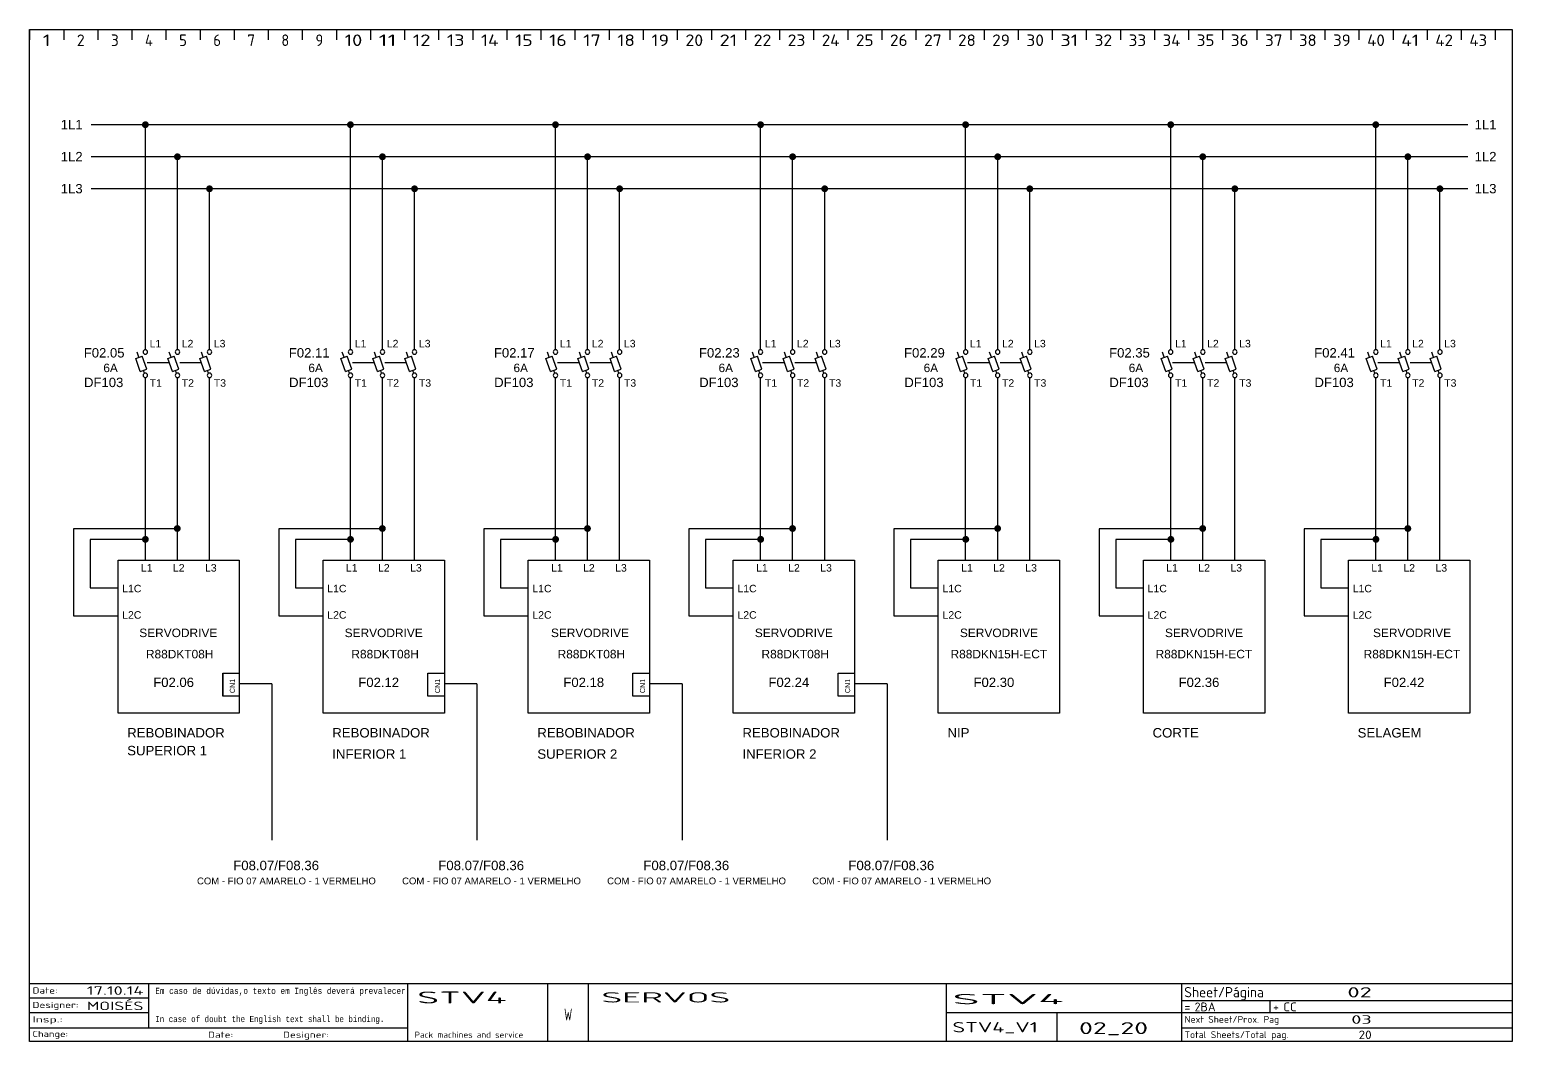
# Model space of a CAD drawing. Header units: millimetres. Extents: x 750 to 2990, y -243 to 998.
# Drawn here: x 1201.1 to 1636.1, y 701.1 to 998.1 of the extents above; entities that cross this region are included whole.
import ezdxf
from ezdxf.enums import TextEntityAlignment as Align

# ---------------------------------------------------------------- set-up
doc = ezdxf.new("R2010")
doc.units = ezdxf.units.MM
doc.linetypes.add('DASHED2', pattern=[9.525, 6.35, -3.175])
doc.linetypes.add('SOLID', pattern=[0])
for name, color, linetype in [('1', 3, 'Continuous'), ('4', 6, 'DASHED2'), ('6', 7, 'Continuous')]:
    doc.layers.add(name, color=color, linetype=linetype)
doc.styles.add('MOJÚLU', font='arial.ttf')
doc.styles.add('MONOTXT', font='monotxt')
doc.styles.get("Standard").update_dxf_attribs({"font": 'ISOCP.SHX'})

# ---------------------------------------------------------------- blocks, each defined once
blk = doc.blocks.new('a4 legenda')
at = {"color": 1, "linetype": 'SOLID'}
for p, q in [((-435, 0), (-435, 297)), ((-435, 297), (-435, 294.03)), ((-435, 297), (0, 297)), ((-425, 297), (-425, 294.03)), ((-415, 297), (-415, 294.03)), ((-405, 297), (-405, 294.03)), ((-395, 297), (-395, 294.03)), ((-385, 297), (-385, 294.03)), ((-375, 297), (-375, 294.03)), ((-365, 297), (-365, 294.03)), ((-355, 297), (-355, 294.03)), ((-345, 297), (-345, 294.03)), ((-335, 297), (-335, 294.03)), ((-325, 297), (-325, 294.03)), ((-315, 297), (-315, 294.03)), ((-305, 297), (-305, 294.03)), ((-295, 297), (-295, 294.03)), ((-285, 297), (-285, 294.03)), ((-275, 297), (-275, 294.03)), ((-265, 297), (-265, 294.03)), ((-255, 297), (-255, 294.03)), ((-245, 297), (-245, 294.03)), ((-235, 297), (-235, 294.03)), ((-225, 297), (-225, 294.03)), ((-215, 297), (-215, 294.03)), ((-205, 297), (-205, 294.03)), ((-195, 297), (-195, 294.03)), ((-185, 297), (-185, 294.03)), ((-175, 297), (-175, 294.03)), ((-165, 297), (-165, 294.03)), ((-155, 297), (-155, 294.03)), ((-145, 297), (-145, 294.03)), ((-135, 297), (-135, 294.03)), ((-125, 297), (-125, 294.03)), ((-115, 297), (-115, 294.03)), ((-105, 297), (-105, 294.03)), ((-95, 297), (-95, 294.03)), ((-85, 297), (-85, 294.03)), ((-75, 297), (-75, 294.03)), ((-65, 297), (-65, 294.03)), ((-55, 297), (-55, 294.03)), ((-45, 297), (-45, 294.03)), ((-35, 297), (-35, 294.03)), ((-25, 297), (-25, 294.03)), ((-15, 297), (-15, 294.03)), ((-5, 297), (-5, 294.03)), ((0, 297), (0, 0)), ((-435, 17), (0, 17)), ((-400, 4), (-400, 17)), ((-324, 0), (-324, 17)), ((-283, 0), (-283, 17)), ((-271, 0), (-271, 17)), ((-166, 0), (-166, 17)), ((-97, 0), (-97, 17)), ((-435, 12.75), (-400, 12.75)), ((-97, 12), (0, 12)), ((-71, 8.5), (-71, 12)), ((-435, 8.5), (-400, 8.5)), ((-165.8, 8.5), (0, 8.5)), ((-133.5, 0), (-133.5, 8.5)), ((-435, 4), (-324, 4)), ((0, 0), (-435, 0)), ((-97, 4), (0, 4))]:
    blk.add_line(p, q, dxfattribs=at)
for s, width, p, p2 in [('1', 1.933331, (-431.1484, 292.19), (-428.8516, 292.19)), ('2', 1.109181, (-421.1484, 292.19), (-418.8516, 292.19)), ('3', 1.144135, (-411.1484, 292.19), (-408.8516, 292.19)), ('4', 1.041024, (-401.1484, 292.19), (-398.8516, 292.19)), ('5', 1.144135, (-391.1484, 292.19), (-388.8516, 292.19)), ('6', 1.128517, (-381.1484, 292.19), (-378.8516, 292.19)), ('7', 1.230301, (-371.1484, 292.19), (-368.8516, 292.19)), ('8', 1.230301, (-361.1484, 292.19), (-358.8516, 292.19)), ('9', 1.088599, (-351.1484, 292.19), (-348.8516, 292.19)), ('10', 1.454463, (-342.5938, 292.19), (-337.4062, 292.19)), ('11', 1.798176, (-332.594, 292.19), (-327.406, 292.19)), ('12', 1.376908, (-322.594, 292.19), (-317.406, 292.19)), ('13', 1.400421, (-312.594, 292.19), (-307.406, 292.19)), ('14', 1.329086, (-302.594, 292.19), (-297.406, 292.19)), ('15', 1.400421, (-292.594, 292.19), (-287.406, 292.19)), ('16', 1.389997, (-282.594, 292.19), (-277.406, 292.19)), ('17', 1.455666, (-272.594, 292.19), (-267.406, 292.19)), ('18', 1.455666, (-262.594, 292.19), (-257.406, 292.19)), ('19', 1.362748, (-252.594, 292.19), (-247.406, 292.19)), ('20', 1.22199, (-242.594, 292.19), (-237.406, 292.19)), ('21', 1.455666, (-232.594, 292.19), (-227.406, 292.19)), ('22', 1.166703, (-222.594, 292.19), (-217.406, 292.19)), ('23', 1.18354, (-212.594, 292.19), (-207.406, 292.19)), ('24', 1.132185, (-202.594, 292.19), (-197.406, 292.19)), ('25', 1.18354, (-192.594, 292.19), (-187.406, 292.19)), ('26', 1.176086, (-182.594, 292.19), (-177.406, 292.19)), ('27', 1.222759, (-172.594, 292.19), (-167.406, 292.19)), ('28', 1.222759, (-162.594, 292.19), (-157.406, 292.19)), ('29', 1.15652, (-152.594, 292.19), (-147.406, 292.19)), ('30', 1.22199, (-142.594, 292.19), (-137.406, 292.19)), ('31', 1.455666, (-132.594, 292.19), (-127.406, 292.19)), ('32', 1.166703, (-122.594, 292.19), (-117.406, 292.19)), ('33', 1.18354, (-112.594, 292.19), (-107.406, 292.19)), ('34', 1.132185, (-102.594, 292.19), (-97.406, 292.19)), ('35', 1.18354, (-92.594, 292.19), (-87.406, 292.19)), ('36', 1.176086, (-82.594, 292.19), (-77.406, 292.19)), ('37', 1.222759, (-72.594, 292.19), (-67.406, 292.19)), ('38', 1.222759, (-62.594, 292.19), (-57.406, 292.19)), ('39', 1.15652, (-52.594, 292.19), (-47.406, 292.19)), ('40', 1.131525, (-42.594, 292.19), (-37.406, 292.19)), ('41', 1.329086, (-32.594, 292.19), (-27.406, 292.19)), ('42', 1.083961, (-22.594, 292.19), (-17.406, 292.19)), ('43', 1.098481, (-12.594, 292.19), (-7.406, 292.19))]:
    blk.add_text(s, height=3.39429, dxfattribs=dict(at, width=width)).set_placement(p, p2, align=Align.FIT)
for tag, height, width, p, p2 in [('(142) ', 1.8, 1.384181, (-434.15225, 14.04), (-426.80225, 14.04)), ('(135) Drawn Date', 2.5, 1.427604, (-418.2115, 13.6667), (-401.6156, 13.6667)), ('(133) Page Descr. 1', 3, 1.16129, (-267.254, 11.4), (-229.454, 11.4)), ('(117) Project ', 3, 1.11732, (-164.254, 10.9), (-131.564, 10.9)), ('(127) ', 3, 0.973466, (-96.247, 12.9416), (-72.924, 12.9416)), ('(130) Current Project Page', 3, 1.220513, (-48.386, 12.9), (-41.246, 12.9)), ('(141) ', 1.8, 1.399341, (-434.15225, 9.78), (-420.6703, 9.78)), ('(134) Drawn by', 2.5, 1.52606, (-418.2115, 9.16667), (-401.6156, 9.16667)), ('(132) Project Descr. 4', 3.5, 0.71218, (-278.184, 6.13333), (-275.816, 6.13333)), ('(126) Page Descr. 2', 2.5, 1.274498, (-267.211, 7.16667), (-235.711, 7.16667)), ('(121) ', 2.6, 1.23007, (-96.22, 8.81333), (-94.461, 8.81333)), ('(120) Installation Name', 2.6, 1.057778, (-93.22, 8.81333), (-87.032, 8.81333)), ('(123) ', 2.6, 1.23007, (-70.22, 8.81333), (-68.461, 8.81333)), ('(122) Location Name', 2.6, 1.222769, (-67.22, 8.81333), (-63.246, 8.81333)), ('(140) ', 1.8, 1.730061, (-434.15225, 5.54), (-425.26925, 5.54)), ('(116) Project Description', 3, 1.134799, (-164.254, 2.65), (-139.229, 2.65)), ('(118) Drawing Number', 3.5, 1.218286, (-127.127, 2.13333), (-106.873, 2.13333)), ('(128) ', 2, 1.069362, (-96.165, 5.46104), (-68.391, 5.46104)), ('(131) Current Project Page', 2.5, 1.220513, (-47.239, 5.16667), (-41.289, 5.16667)), ('(139) ', 1.8, 1.330262, (-434.15225, 1.28), (-423.7363, 1.28)), ('(136) ', 1.8, 1.384162, (-382.6522, 1.04), (-375.3023, 1.04)), ('(137) ', 1.8, 1.399336, (-360.6522, 1.04), (-347.1703, 1.04)), ('(138) ', 1.8, 1.477527, (-322.052, 1.04), (-290.174, 1.04)), ('(119) ', 2, 1.061557, (-96.165, 0.96104), (-65.693, 0.96104)), ('(129) Number of pages in installation', 2.5, 1.16636, (-45.109, 0.66667), (-41.289, 0.66667))]:
    blk.add_attdef(tag, text='', height=height, dxfattribs=dict(at, width=width)).set_placement(p, p2, align=Align.FIT)
at = {"color": 1, "linetype": 'SOLID', "style": 'MONOTXT'}
for tag, width, p, p2 in [('(114) ', 0.760706, (-398.1522, 13.92), (-324.668, 13.92)), ('(115) ', 0.74678, (-398.1522, 5.65), (-330.942, 5.65))]:
    blk.add_attdef(tag, text='', height=1.8, dxfattribs=dict(at, width=width)).set_placement(p, p2, align=Align.FIT)
at = {"color": 2, "linetype": 'SOLID'}
for tag, width, p, p2 in [('(124) ', 1.179528, (-321.296, 11.1333), (-295.081, 11.1333)), ('(125) ', 1.189122, (-321.296, 5.18333), (-304.024, 5.18333))]:
    blk.add_attdef(tag, text='', height=3.5, dxfattribs=dict(at, width=width)).set_placement(p, p2, align=Align.FIT)
blk = doc.blocks.new('*U5')
for p, q in [((15.23, 12.75), (-15.23, 12.75)), ((-15.23, 12.75), (-15.23, -12.75)), ((5.85, 9.71), (-10.34, 9.71)), ((-10.34, 9.71), (-10.34, -4.57)), ((-10.34, -4.57), (-2.2, -4.57)), ((-15.23, -12.75), (-2.2, -12.75))]:
    blk.add_line(p, q)
blk = doc.blocks.new('*U6')
at = {"color": 0, "linetype": 'ByBlock', "lineweight": -2, "transparency": 16777216}
for p in [(0, 0), (60.17, 0), (120.34, 0), (180.51, 0), (240.68, 0), (300.85, 0), (361.02, 0)]:
    blk.add_blockref('*U5', p, dxfattribs=at)
blk = doc.blocks.new('*U7')
at = {"layer": '6', "style": 'MOJÚLU'}
for s, p in [('L1C', (-2.82, 2.77)), ('L2C', (-2.82, -4.97))]:
    blk.add_text(s, height=2.2, dxfattribs=at).set_placement(p)
blk = doc.blocks.new('*U8')
at = {"color": 0, "linetype": 'ByBlock', "lineweight": -2, "transparency": 16777216}
for p in [(0, 0), (60.17, 0), (120.34, 0), (180.51, 0), (240.68, 0), (300.85, 0), (361.02, 0)]:
    blk.add_blockref('*U7', p, dxfattribs=at)
blk = doc.blocks.new('*U9')
at = {"layer": '6'}
for points, const_width in [([(-0.5, 0, 1), (0.5, 0, 1)], 1), ([(0, 0, 1), (0.5, 0, 1)], 0.5)]:
    blk.add_lwpolyline(points, format="xyb", close=True, dxfattribs=dict(at, const_width=const_width))
blk = doc.blocks.new('*U10')
at = {"color": 0, "linetype": 'ByBlock', "lineweight": -2, "transparency": 16777216}
for p in [(0, 0), (60.17, 0), (120.34, 0), (180.51, 0), (240.68, 0), (300.85, 0), (361.02, 0)]:
    blk.add_blockref('*U9', p, dxfattribs=at)
blk = doc.blocks.new('*U11')
at = {"layer": '6', "const_width": 1}
blk.add_lwpolyline([(-0.5, 0, 1), (0.5, 0, 1)], format="xyb", close=True, dxfattribs=at)
blk = doc.blocks.new('*U12')
at = {"color": 0, "linetype": 'ByBlock', "lineweight": -2, "transparency": 16777216}
for p in [(0, 0), (60.17, 0), (120.34, 0), (180.51, 0), (240.68, 0), (300.85, 0), (361.02, 0)]:
    blk.add_blockref('*U11', p, dxfattribs=at)

msp = doc.modelspace()

# ---------------------------------------------------------------- linework, layer by layer
for p, q in [((1257.77, 809.2), (1257.77, 802.48)), ((1257.77, 802.48), (1257.77, 809.2)), ((1257.77, 809.2), (1262.62, 809.2)), ((1317.94, 802.48), (1317.94, 809.2)), ((1317.94, 809.2), (1322.78, 809.2)), ((1378.1, 802.48), (1378.1, 809.2)), ((1378.1, 809.2), (1382.95, 809.2)), ((1438.27, 802.48), (1438.27, 809.2)), ((1438.27, 809.2), (1443.11, 809.2)), ((1272.17, 806.05), (1262.62, 806.05)), ((1272.17, 806.05), (1272.17, 760.21)), ((1332.34, 806.05), (1322.78, 806.05)), ((1332.34, 806.05), (1332.34, 760.21)), ((1392.5, 806.05), (1382.95, 806.05)), ((1392.5, 806.05), (1392.5, 760.21)), ((1452.67, 806.05), (1443.11, 806.05)), ((1452.67, 806.05), (1452.67, 760.21)), ((1262.62, 802.48), (1257.77, 802.48)), ((1322.78, 802.48), (1317.94, 802.48)), ((1382.95, 802.48), (1378.1, 802.48)), ((1443.11, 802.48), (1438.27, 802.48))]:
    msp.add_line(p, q)
at = {"layer": '1'}
for p, q in [((1232.23, 901.63), (1234.12, 902.28)), ((1233.57, 897.76), (1232.23, 901.63)), ((1233.18, 901.96), (1232.67, 903.42)), ((1233.18, 901.96), (1232.67, 903.42)), ((1235.46, 898.42), (1234.12, 902.28)), ((1241.64, 901.63), (1243.53, 902.28)), ((1242.98, 897.76), (1241.64, 901.63)), ((1242.59, 901.96), (1242.08, 903.42)), ((1244.87, 898.42), (1243.53, 902.28)), ((1251.05, 901.63), (1252.94, 902.28)), ((1252.39, 897.76), (1251.05, 901.63)), ((1252, 901.96), (1251.49, 903.42)), ((1254.28, 898.42), (1252.94, 902.28)), ((1292.4, 901.63), (1294.29, 902.28)), ((1293.74, 897.76), (1292.4, 901.63)), ((1293.34, 901.96), (1292.84, 903.42)), ((1293.34, 901.96), (1292.84, 903.42)), ((1295.63, 898.42), (1294.29, 902.28)), ((1301.81, 901.63), (1303.7, 902.28)), ((1303.14, 897.76), (1301.81, 901.63)), ((1302.75, 901.96), (1302.25, 903.42)), ((1305.03, 898.42), (1303.7, 902.28)), ((1311.22, 901.63), (1313.11, 902.28)), ((1312.55, 897.76), (1311.22, 901.63)), ((1312.16, 901.96), (1311.66, 903.42)), ((1314.44, 898.42), (1313.11, 902.28)), ((1352.56, 901.63), (1354.45, 902.28)), ((1353.9, 897.76), (1352.56, 901.63)), ((1353.51, 901.96), (1353, 903.42)), ((1353.51, 901.96), (1353, 903.42)), ((1355.79, 898.42), (1354.45, 902.28)), ((1361.97, 901.63), (1363.86, 902.28)), ((1363.31, 897.76), (1361.97, 901.63)), ((1362.92, 901.96), (1362.41, 903.42)), ((1365.2, 898.42), (1363.86, 902.28)), ((1371.38, 901.63), (1373.27, 902.28)), ((1372.72, 897.76), (1371.38, 901.63)), ((1372.33, 901.96), (1371.82, 903.42)), ((1374.61, 898.42), (1373.27, 902.28)), ((1412.73, 901.63), (1414.62, 902.28)), ((1414.07, 897.76), (1412.73, 901.63)), ((1413.67, 901.96), (1413.17, 903.42)), ((1413.67, 901.96), (1413.17, 903.42)), ((1415.96, 898.42), (1414.62, 902.28)), ((1422.14, 901.63), (1424.03, 902.28)), ((1423.47, 897.76), (1422.14, 901.63)), ((1423.08, 901.96), (1422.58, 903.42)), ((1425.36, 898.42), (1424.03, 902.28)), ((1431.55, 901.63), (1433.44, 902.28)), ((1432.88, 897.76), (1431.55, 901.63)), ((1432.49, 901.96), (1431.99, 903.42)), ((1434.77, 898.42), (1433.44, 902.28)), ((1472.89, 901.63), (1474.78, 902.28)), ((1474.23, 897.76), (1472.89, 901.63)), ((1473.84, 901.96), (1473.33, 903.42)), ((1473.84, 901.96), (1473.33, 903.42)), ((1476.12, 898.42), (1474.78, 902.28)), ((1482.3, 901.63), (1484.19, 902.28)), ((1483.64, 897.76), (1482.3, 901.63)), ((1483.25, 901.96), (1482.74, 903.42)), ((1485.53, 898.42), (1484.19, 902.28)), ((1491.71, 901.63), (1493.6, 902.28)), ((1493.05, 897.76), (1491.71, 901.63)), ((1492.66, 901.96), (1492.15, 903.42)), ((1494.94, 898.42), (1493.6, 902.28)), ((1533.06, 901.63), (1534.95, 902.28)), ((1534.4, 897.76), (1533.06, 901.63)), ((1534, 901.96), (1533.5, 903.42)), ((1534, 901.96), (1533.5, 903.42)), ((1536.29, 898.42), (1534.95, 902.28)), ((1542.47, 901.63), (1544.36, 902.28)), ((1543.8, 897.76), (1542.47, 901.63)), ((1543.41, 901.96), (1542.91, 903.42)), ((1545.69, 898.42), (1544.36, 902.28)), ((1551.88, 901.63), (1553.77, 902.28)), ((1553.21, 897.76), (1551.88, 901.63)), ((1552.82, 901.96), (1552.32, 903.42)), ((1555.1, 898.42), (1553.77, 902.28)), ((1593.22, 901.63), (1595.11, 902.28)), ((1594.56, 897.76), (1593.22, 901.63)), ((1594.17, 901.96), (1593.66, 903.42)), ((1594.17, 901.96), (1593.66, 903.42)), ((1596.45, 898.42), (1595.11, 902.28)), ((1602.63, 901.63), (1604.52, 902.28)), ((1603.97, 897.76), (1602.63, 901.63)), ((1603.58, 901.96), (1603.07, 903.42)), ((1605.86, 898.42), (1604.52, 902.28)), ((1612.04, 901.63), (1613.93, 902.28)), ((1613.38, 897.76), (1612.04, 901.63)), ((1612.99, 901.96), (1612.48, 903.42)), ((1615.27, 898.42), (1613.93, 902.28)), ((1233.57, 897.76), (1235.46, 898.42)), ((1234.81, 897.25), (1234.52, 898.09)), ((1234.81, 897.25), (1234.52, 898.09)), ((1242.98, 897.76), (1244.87, 898.42)), ((1244.22, 897.25), (1243.92, 898.09)), ((1244.22, 897.25), (1243.92, 898.09)), ((1252.39, 897.76), (1254.28, 898.42)), ((1253.62, 897.25), (1253.33, 898.09)), ((1253.62, 897.25), (1253.33, 898.09)), ((1293.74, 897.76), (1295.63, 898.42)), ((1294.97, 897.25), (1294.68, 898.09)), ((1294.97, 897.25), (1294.68, 898.09)), ((1303.14, 897.76), (1305.03, 898.42)), ((1304.38, 897.25), (1304.09, 898.09)), ((1304.38, 897.25), (1304.09, 898.09)), ((1312.55, 897.76), (1314.44, 898.42)), ((1313.79, 897.25), (1313.5, 898.09)), ((1313.79, 897.25), (1313.5, 898.09)), ((1353.9, 897.76), (1355.79, 898.42)), ((1355.14, 897.25), (1354.85, 898.09)), ((1355.14, 897.25), (1354.85, 898.09)), ((1363.31, 897.76), (1365.2, 898.42)), ((1364.55, 897.25), (1364.25, 898.09)), ((1364.55, 897.25), (1364.25, 898.09)), ((1372.72, 897.76), (1374.61, 898.42)), ((1373.96, 897.25), (1373.66, 898.09)), ((1373.96, 897.25), (1373.66, 898.09)), ((1414.07, 897.76), (1415.96, 898.42)), ((1415.3, 897.25), (1415.01, 898.09)), ((1415.3, 897.25), (1415.01, 898.09)), ((1423.47, 897.76), (1425.36, 898.42)), ((1424.71, 897.25), (1424.42, 898.09)), ((1424.71, 897.25), (1424.42, 898.09)), ((1432.88, 897.76), (1434.77, 898.42)), ((1434.12, 897.25), (1433.83, 898.09)), ((1434.12, 897.25), (1433.83, 898.09)), ((1474.23, 897.76), (1476.12, 898.42)), ((1475.47, 897.25), (1475.18, 898.09)), ((1475.47, 897.25), (1475.18, 898.09)), ((1483.64, 897.76), (1485.53, 898.42)), ((1484.88, 897.25), (1484.58, 898.09)), ((1484.88, 897.25), (1484.58, 898.09)), ((1493.05, 897.76), (1494.94, 898.42)), ((1494.29, 897.25), (1493.99, 898.09)), ((1494.29, 897.25), (1493.99, 898.09)), ((1534.4, 897.76), (1536.29, 898.42)), ((1535.63, 897.25), (1535.34, 898.09)), ((1535.63, 897.25), (1535.34, 898.09)), ((1543.8, 897.76), (1545.69, 898.42)), ((1545.04, 897.25), (1544.75, 898.09)), ((1545.04, 897.25), (1544.75, 898.09)), ((1553.21, 897.76), (1555.1, 898.42)), ((1554.45, 897.25), (1554.16, 898.09)), ((1554.45, 897.25), (1554.16, 898.09)), ((1594.56, 897.76), (1596.45, 898.42)), ((1595.8, 897.25), (1595.51, 898.09)), ((1595.8, 897.25), (1595.51, 898.09)), ((1603.97, 897.76), (1605.86, 898.42)), ((1605.21, 897.25), (1604.91, 898.09)), ((1605.21, 897.25), (1604.91, 898.09)), ((1613.38, 897.76), (1615.27, 898.42)), ((1614.62, 897.25), (1614.32, 898.09)), ((1614.62, 897.25), (1614.32, 898.09))]:
    msp.add_line(p, q, dxfattribs=at)
at = {"layer": '4'}
for p, q in [((1251.5, 900.33), (1234.8, 900.33)), ((1311.66, 900.33), (1294.96, 900.33)), ((1371.83, 900.33), (1355.13, 900.33)), ((1431.99, 900.33), (1415.29, 900.33)), ((1492.16, 900.33), (1475.46, 900.33)), ((1552.32, 900.33), (1535.62, 900.33)), ((1612.49, 900.33), (1595.79, 900.33))]:
    msp.add_line(p, q, dxfattribs=at)
at = {"layer": '6'}
for p, q in [((1623.03, 970.22), (1219.13, 970.22)), ((1235.05, 904.17), (1235.05, 970.22)), ((1295.22, 904.17), (1295.22, 970.22)), ((1355.38, 904.17), (1355.38, 970.22)), ((1415.55, 904.17), (1415.55, 970.22)), ((1475.71, 904.17), (1475.71, 970.22)), ((1535.88, 904.17), (1535.88, 970.22)), ((1596.04, 904.17), (1596.04, 970.22)), ((1623.03, 960.81), (1219.13, 960.81)), ((1244.46, 904.17), (1244.46, 960.81)), ((1304.62, 904.17), (1304.62, 960.81)), ((1364.79, 904.17), (1364.79, 960.81)), ((1424.95, 904.17), (1424.95, 960.81)), ((1485.12, 904.17), (1485.12, 960.81)), ((1545.28, 904.17), (1545.28, 960.81)), ((1605.45, 904.17), (1605.45, 960.81)), ((1623.03, 951.41), (1219.13, 951.41)), ((1253.87, 904.17), (1253.87, 951.41)), ((1314.03, 904.17), (1314.03, 951.41)), ((1374.2, 904.17), (1374.2, 951.41)), ((1434.36, 904.17), (1434.36, 951.41)), ((1494.53, 904.17), (1494.53, 951.41)), ((1554.69, 904.17), (1554.69, 951.41)), ((1614.86, 904.17), (1614.86, 951.41)), ((1235.05, 842.39), (1235.05, 895.98)), ((1244.46, 842.39), (1244.46, 895.98)), ((1253.87, 842.39), (1253.87, 895.98)), ((1295.22, 842.39), (1295.22, 895.98)), ((1304.62, 842.39), (1304.62, 895.98)), ((1314.03, 842.39), (1314.03, 895.98)), ((1355.38, 842.39), (1355.38, 895.98)), ((1364.79, 842.39), (1364.79, 895.98)), ((1374.2, 842.39), (1374.2, 895.98)), ((1415.55, 842.39), (1415.55, 895.98)), ((1424.95, 842.39), (1424.95, 895.98)), ((1434.36, 842.39), (1434.36, 895.98)), ((1475.71, 842.39), (1475.71, 895.98)), ((1485.12, 842.39), (1485.12, 895.98)), ((1494.53, 842.39), (1494.53, 895.98)), ((1535.88, 842.39), (1535.88, 895.98)), ((1545.28, 842.39), (1545.28, 895.98)), ((1554.69, 842.39), (1554.69, 895.98)), ((1596.04, 842.39), (1596.04, 895.98)), ((1605.45, 842.39), (1605.45, 895.98)), ((1614.86, 842.39), (1614.86, 895.98))]:
    msp.add_line(p, q, dxfattribs=at)
for points, const_width in [([(1234.55, 970.22, 1), (1235.55, 970.22, 1)], 1), ([(1235.05, 970.22, 1), (1235.55, 970.22, 1)], 0.5), ([(1294.72, 970.22, 1), (1295.72, 970.22, 1)], 1), ([(1295.22, 970.22, 1), (1295.72, 970.22, 1)], 0.5), ([(1354.88, 970.22, 1), (1355.88, 970.22, 1)], 1), ([(1355.38, 970.22, 1), (1355.88, 970.22, 1)], 0.5), ([(1415.05, 970.22, 1), (1416.05, 970.22, 1)], 1), ([(1415.55, 970.22, 1), (1416.05, 970.22, 1)], 0.5), ([(1475.21, 970.22, 1), (1476.21, 970.22, 1)], 1), ([(1475.71, 970.22, 1), (1476.21, 970.22, 1)], 0.5), ([(1535.38, 970.22, 1), (1536.38, 970.22, 1)], 1), ([(1535.88, 970.22, 1), (1536.38, 970.22, 1)], 0.5), ([(1595.54, 970.22, 1), (1596.54, 970.22, 1)], 1), ([(1596.04, 970.22, 1), (1596.54, 970.22, 1)], 0.5), ([(1243.96, 960.81, 1), (1244.96, 960.81, 1)], 1), ([(1304.12, 960.81, 1), (1305.12, 960.81, 1)], 1), ([(1364.29, 960.81, 1), (1365.29, 960.81, 1)], 1), ([(1424.45, 960.81, 1), (1425.45, 960.81, 1)], 1), ([(1484.62, 960.81, 1), (1485.62, 960.81, 1)], 1), ([(1544.78, 960.81, 1), (1545.78, 960.81, 1)], 1), ([(1604.95, 960.81, 1), (1605.95, 960.81, 1)], 1), ([(1244.46, 960.81, 1), (1244.96, 960.81, 1)], 0.5), ([(1304.62, 960.81, 1), (1305.12, 960.81, 1)], 0.5), ([(1364.79, 960.81, 1), (1365.29, 960.81, 1)], 0.5), ([(1424.95, 960.81, 1), (1425.45, 960.81, 1)], 0.5), ([(1485.12, 960.81, 1), (1485.62, 960.81, 1)], 0.5), ([(1545.28, 960.81, 1), (1545.78, 960.81, 1)], 0.5), ([(1605.45, 960.81, 1), (1605.95, 960.81, 1)], 0.5), ([(1253.37, 951.41, 1), (1254.37, 951.41, 1)], 1), ([(1253.87, 951.41, 1), (1254.37, 951.41, 1)], 0.5), ([(1313.53, 951.41, 1), (1314.53, 951.41, 1)], 1), ([(1314.03, 951.41, 1), (1314.53, 951.41, 1)], 0.5), ([(1373.7, 951.41, 1), (1374.7, 951.41, 1)], 1), ([(1374.2, 951.41, 1), (1374.7, 951.41, 1)], 0.5), ([(1433.86, 951.41, 1), (1434.86, 951.41, 1)], 1), ([(1434.36, 951.41, 1), (1434.86, 951.41, 1)], 0.5), ([(1494.03, 951.41, 1), (1495.03, 951.41, 1)], 1), ([(1494.53, 951.41, 1), (1495.03, 951.41, 1)], 0.5), ([(1554.19, 951.41, 1), (1555.19, 951.41, 1)], 1), ([(1554.69, 951.41, 1), (1555.19, 951.41, 1)], 0.5), ([(1614.36, 951.41, 1), (1615.36, 951.41, 1)], 1), ([(1614.86, 951.41, 1), (1615.36, 951.41, 1)], 0.5), ([(1244.42, 851.68, 1), (1244.92, 851.68, 1)], 0.5)]:
    msp.add_lwpolyline(points, format="xyb", close=True, dxfattribs=dict(at, const_width=const_width))
at = {"layer": '6', "color": 0}
for points in [[(1262.62, 842.39), (1262.62, 797.43), (1227.03, 797.43), (1227.03, 842.39)], [(1322.78, 842.39), (1322.78, 797.43), (1287.19, 797.43), (1287.19, 842.39)], [(1382.95, 842.39), (1382.95, 797.43), (1347.36, 797.43), (1347.36, 842.39)], [(1443.11, 842.39), (1443.11, 797.43), (1407.52, 797.43), (1407.52, 842.39)], [(1503.28, 842.39), (1503.28, 797.43), (1467.69, 797.43), (1467.69, 842.39)], [(1563.45, 842.39), (1563.45, 797.43), (1527.85, 797.43), (1527.85, 842.39)], [(1623.61, 842.39), (1623.61, 797.43), (1588.02, 797.43), (1588.02, 842.39)]]:
    msp.add_lwpolyline(points, close=True, dxfattribs=at)
at = {"layer": '6'}
for centre, start, end in [((1235.05, 903.51), 90.0001, 180), ((1235.05, 903.51), 180, 269.9999), ((1235.05, 903.51), 0, 89.9999), ((1235.05, 903.51), 270.0001, 0), ((1244.46, 903.51), 90.0001, 180), ((1244.46, 903.51), 180, 269.9999), ((1244.46, 903.51), 0, 89.9999), ((1244.46, 903.51), 270.0001, 0), ((1253.87, 903.51), 90.0001, 180), ((1253.87, 903.51), 180, 269.9999), ((1253.87, 903.51), 0, 89.9999), ((1253.87, 903.51), 270.0001, 0), ((1295.22, 903.51), 90.0001, 180), ((1295.22, 903.51), 180, 269.9999), ((1295.22, 903.51), 0, 89.9999), ((1295.22, 903.51), 270.0001, 0), ((1304.62, 903.51), 90.0001, 180), ((1304.62, 903.51), 180, 269.9999), ((1304.62, 903.51), 0, 89.9999), ((1304.62, 903.51), 270.0001, 0), ((1314.03, 903.51), 90.0001, 180), ((1314.03, 903.51), 180, 269.9999), ((1314.03, 903.51), 0, 89.9999), ((1314.03, 903.51), 270.0001, 0), ((1355.38, 903.51), 90.0001, 180), ((1355.38, 903.51), 180, 269.9999), ((1355.38, 903.51), 0, 89.9999), ((1355.38, 903.51), 270.0001, 0), ((1364.79, 903.51), 90.0001, 180), ((1364.79, 903.51), 180, 269.9999), ((1364.79, 903.51), 0, 89.9999), ((1364.79, 903.51), 270.0001, 0), ((1374.2, 903.51), 90.0001, 180), ((1374.2, 903.51), 180, 269.9999), ((1374.2, 903.51), 0, 89.9999), ((1374.2, 903.51), 270.0001, 0), ((1415.55, 903.51), 90.0001, 180), ((1415.55, 903.51), 180, 269.9999), ((1415.55, 903.51), 0, 89.9999), ((1415.55, 903.51), 270.0001, 0), ((1424.95, 903.51), 90.0001, 180), ((1424.95, 903.51), 180, 269.9999), ((1424.95, 903.51), 0, 89.9999), ((1424.95, 903.51), 270.0001, 0), ((1434.36, 903.51), 90.0001, 180), ((1434.36, 903.51), 180, 269.9999), ((1434.36, 903.51), 0, 89.9999), ((1434.36, 903.51), 270.0001, 0), ((1475.71, 903.51), 90.0001, 180), ((1475.71, 903.51), 180, 269.9999), ((1475.71, 903.51), 0, 89.9999), ((1475.71, 903.51), 270.0001, 0), ((1485.12, 903.51), 90.0001, 180), ((1485.12, 903.51), 180, 269.9999), ((1485.12, 903.51), 0, 89.9999), ((1485.12, 903.51), 270.0001, 0), ((1494.53, 903.51), 90.0001, 180), ((1494.53, 903.51), 180, 269.9999), ((1494.53, 903.51), 0, 89.9999), ((1494.53, 903.51), 270.0001, 0), ((1535.88, 903.51), 90.0001, 180), ((1535.88, 903.51), 180, 269.9999), ((1535.88, 903.51), 0, 89.9999), ((1535.88, 903.51), 270.0001, 0), ((1545.28, 903.51), 90.0001, 180), ((1545.28, 903.51), 180, 269.9999), ((1545.28, 903.51), 0, 89.9999), ((1545.28, 903.51), 270.0001, 0), ((1554.69, 903.51), 90.0001, 180), ((1554.69, 903.51), 180, 269.9999), ((1554.69, 903.51), 0, 89.9999), ((1554.69, 903.51), 270.0001, 0), ((1596.04, 903.51), 90.0001, 180), ((1596.04, 903.51), 180, 269.9999), ((1596.04, 903.51), 0, 89.9999), ((1596.04, 903.51), 270.0001, 0), ((1605.45, 903.51), 90.0001, 180), ((1605.45, 903.51), 180, 269.9999), ((1605.45, 903.51), 0, 89.9999), ((1605.45, 903.51), 270.0001, 0), ((1614.86, 903.51), 90.0001, 180), ((1614.86, 903.51), 180, 269.9999), ((1614.86, 903.51), 0, 89.9999), ((1614.86, 903.51), 270.0001, 0), ((1235.05, 896.64), 90.0001, 180), ((1235.05, 896.64), 180, 269.9999), ((1235.05, 896.64), 0, 89.9999), ((1235.05, 896.64), 270.0001, 0), ((1244.46, 896.64), 90.0001, 180), ((1244.46, 896.64), 180, 269.9999), ((1244.46, 896.64), 0, 89.9999), ((1244.46, 896.64), 270.0001, 0), ((1253.87, 896.64), 90.0001, 180), ((1253.87, 896.64), 180, 269.9999), ((1253.87, 896.64), 0, 89.9999), ((1253.87, 896.64), 270.0001, 0), ((1295.22, 896.64), 90.0001, 180), ((1295.22, 896.64), 180, 269.9999), ((1295.22, 896.64), 0, 89.9999), ((1295.22, 896.64), 270.0001, 0), ((1304.62, 896.64), 90.0001, 180), ((1304.62, 896.64), 180, 269.9999), ((1304.62, 896.64), 0, 89.9999), ((1304.62, 896.64), 270.0001, 0), ((1314.03, 896.64), 90.0001, 180), ((1314.03, 896.64), 180, 269.9999), ((1314.03, 896.64), 0, 89.9999), ((1314.03, 896.64), 270.0001, 0), ((1355.38, 896.64), 90.0001, 180), ((1355.38, 896.64), 180, 269.9999), ((1355.38, 896.64), 0, 89.9999), ((1355.38, 896.64), 270.0001, 0), ((1364.79, 896.64), 90.0001, 180), ((1364.79, 896.64), 180, 269.9999), ((1364.79, 896.64), 0, 89.9999), ((1364.79, 896.64), 270.0001, 0), ((1374.2, 896.64), 90.0001, 180), ((1374.2, 896.64), 180, 269.9999), ((1374.2, 896.64), 0, 89.9999), ((1374.2, 896.64), 270.0001, 0), ((1415.55, 896.64), 90.0001, 180), ((1415.55, 896.64), 180, 269.9999), ((1415.55, 896.64), 0, 89.9999), ((1415.55, 896.64), 270.0001, 0), ((1424.95, 896.64), 90.0001, 180), ((1424.95, 896.64), 180, 269.9999), ((1424.95, 896.64), 0, 89.9999), ((1424.95, 896.64), 270.0001, 0), ((1434.36, 896.64), 90.0001, 180), ((1434.36, 896.64), 180, 269.9999), ((1434.36, 896.64), 0, 89.9999), ((1434.36, 896.64), 270.0001, 0), ((1475.71, 896.64), 90.0001, 180), ((1475.71, 896.64), 180, 269.9999), ((1475.71, 896.64), 0, 89.9999), ((1475.71, 896.64), 270.0001, 0), ((1485.12, 896.64), 90.0001, 180), ((1485.12, 896.64), 180, 269.9999), ((1485.12, 896.64), 0, 89.9999), ((1485.12, 896.64), 270.0001, 0), ((1494.53, 896.64), 90.0001, 180), ((1494.53, 896.64), 180, 269.9999), ((1494.53, 896.64), 0, 89.9999), ((1494.53, 896.64), 270.0001, 0), ((1535.88, 896.64), 90.0001, 180), ((1535.88, 896.64), 180, 269.9999), ((1535.88, 896.64), 0, 89.9999), ((1535.88, 896.64), 270.0001, 0), ((1545.28, 896.64), 90.0001, 180), ((1545.28, 896.64), 180, 269.9999), ((1545.28, 896.64), 0, 89.9999), ((1545.28, 896.64), 270.0001, 0), ((1554.69, 896.64), 90.0001, 180), ((1554.69, 896.64), 180, 269.9999), ((1554.69, 896.64), 0, 89.9999), ((1554.69, 896.64), 270.0001, 0), ((1596.04, 896.64), 90.0001, 180), ((1596.04, 896.64), 180, 269.9999), ((1596.04, 896.64), 0, 89.9999), ((1596.04, 896.64), 270.0001, 0), ((1605.45, 896.64), 90.0001, 180), ((1605.45, 896.64), 180, 269.9999), ((1605.45, 896.64), 0, 89.9999), ((1605.45, 896.64), 270.0001, 0), ((1614.86, 896.64), 90.0001, 180), ((1614.86, 896.64), 180, 269.9999), ((1614.86, 896.64), 0, 89.9999), ((1614.86, 896.64), 270.0001, 0)]:
    msp.add_arc(centre, 0.66, start, end, dxfattribs=at)

# ---------------------------------------------------------------- block references
ref = msp.add_blockref('a4 legenda', (1636.1, 701.13))
ref.add_attrib('(142) ', 'Date:', dxfattribs={"color": 1, "linetype": 'SOLID', "height": 1.8, "width": 1.384181}).set_placement((1201.95, 715.17), (1209.3, 715.17), align=Align.FIT)
ref.add_attrib('(141) ', 'Designer:', dxfattribs={"color": 1, "linetype": 'SOLID', "height": 1.8, "width": 1.399341}).set_placement((1201.95, 710.91), (1215.43, 710.91), align=Align.FIT)
ref.add_attrib('(140) ', 'Insp.:', dxfattribs={"color": 1, "linetype": 'SOLID', "height": 1.8, "width": 1.730061}).set_placement((1201.95, 706.67), (1210.84, 706.67), align=Align.FIT)
ref.add_attrib('(139) ', 'Change:', dxfattribs={"color": 1, "linetype": 'SOLID', "height": 1.8, "width": 1.330262}).set_placement((1201.95, 702.41), (1212.37, 702.41), align=Align.FIT)
ref.add_attrib('(138) ', 'Pack machines and service', dxfattribs={"color": 1, "linetype": 'SOLID', "height": 1.8, "width": 1.138541}).set_placement((1314.05, 702.17), (1345.93, 702.17), align=Align.FIT)
ref.add_attrib('(137) ', 'Designer:', dxfattribs={"color": 1, "linetype": 'SOLID', "height": 1.8, "width": 1.399336}).set_placement((1275.45, 702.17), (1288.93, 702.17), align=Align.FIT)
ref.add_attrib('(136) ', 'Date:', dxfattribs={"color": 1, "linetype": 'SOLID', "height": 1.8, "width": 1.384162}).set_placement((1253.45, 702.17), (1260.8, 702.17), align=Align.FIT)
ref.add_attrib('(135) Drawn Date', '17.10.14', dxfattribs={"color": 1, "linetype": 'SOLID', "height": 2.5, "width": 1.599605}).set_placement((1217.89, 714.79), (1234.49, 714.79), align=Align.FIT)
ref.add_attrib('(134) Drawn by', 'MOISÉS', dxfattribs={"color": 1, "linetype": 'SOLID', "height": 2.5, "width": 1.584483}).set_placement((1217.89, 710.29), (1234.49, 710.29), align=Align.FIT)
ref.add_attrib('(133) Page Descr. 1', 'SERVOS', dxfattribs={"color": 1, "linetype": 'SOLID', "height": 3, "width": 2.686793}).set_placement((1368.85, 712.53), (1406.65, 712.53), align=Align.FIT)
ref.add_attrib('(132) Project Descr. 4', 'W', dxfattribs={"color": 1, "linetype": 'SOLID', "height": 3.5, "width": 0.71218}).set_placement((1357.92, 707.26), (1360.29, 707.26), align=Align.FIT)
ref.add_attrib('(131) Current Project Page', '03', dxfattribs={"color": 1, "linetype": 'SOLID', "height": 2.5, "width": 1.842931}).set_placement((1588.87, 706.29), (1594.82, 706.29), align=Align.FIT)
ref.add_attrib('(130) Current Project Page', '02', dxfattribs={"color": 1, "linetype": 'SOLID', "height": 3, "width": 1.816712}).set_placement((1587.72, 714.03), (1594.86, 714.03), align=Align.FIT)
ref.add_attrib('(129) Number of pages in installation', '20', dxfattribs={"color": 1, "linetype": 'SOLID', "height": 2.5, "width": 1.22163}).set_placement((1591, 701.79), (1594.82, 701.79), align=Align.FIT)
ref.add_attrib('(128) ', 'Next Sheet/Prox. Pag', dxfattribs={"color": 1, "linetype": 'SOLID', "height": 2, "width": 1.069362}).set_placement((1539.94, 706.59), (1567.71, 706.59), align=Align.FIT)
ref.add_attrib('(127) ', 'Sheet/Página', dxfattribs={"color": 1, "linetype": 'SOLID', "height": 3, "width": 0.973466}).set_placement((1539.86, 714.07), (1563.18, 714.07), align=Align.FIT)
ref.add_attrib('(124) ', 'STV4', dxfattribs={"color": 2, "linetype": 'SOLID', "height": 3.5, "width": 2.377778}).set_placement((1314.81, 712.26), (1341.02, 712.26), align=Align.FIT)
ref.add_attrib('(123) ', '+', dxfattribs={"color": 1, "linetype": 'SOLID', "height": 2.6, "width": 1.23007}).set_placement((1565.88, 709.94), (1567.64, 709.94), align=Align.FIT)
ref.add_attrib('(122) Location Name', 'CC', dxfattribs={"color": 1, "linetype": 'SOLID', "height": 2.6, "width": 1.222769}).set_placement((1568.88, 709.94), (1572.86, 709.94), align=Align.FIT)
ref.add_attrib('(121) ', '=', dxfattribs={"color": 1, "linetype": 'SOLID', "height": 2.6, "width": 1.23007}).set_placement((1539.88, 709.94), (1541.64, 709.94), align=Align.FIT)
ref.add_attrib('(120) Installation Name', '2BA', dxfattribs={"color": 1, "linetype": 'SOLID', "height": 2.6, "width": 1.057778}).set_placement((1542.88, 709.94), (1549.07, 709.94), align=Align.FIT)
ref.add_attrib('(119) ', 'Total Sheets/Total pag.', dxfattribs={"color": 1, "linetype": 'SOLID', "height": 2, "width": 1.061557}).set_placement((1539.94, 702.09), (1570.41, 702.09), align=Align.FIT)
ref.add_attrib('(118) Drawing Number', '02_20', dxfattribs={"color": 1, "linetype": 'SOLID', "height": 3.5, "width": 1.542838}).set_placement((1508.98, 703.26), (1529.23, 703.26), align=Align.FIT)
ref.add_attrib('(117) Project ', 'STV4', dxfattribs={"color": 1, "linetype": 'SOLID', "height": 3, "width": 3.459259}).set_placement((1471.85, 712.03), (1504.54, 712.03), align=Align.FIT)
ref.add_attrib('(116) Project Description', 'STV4_V1', dxfattribs={"color": 1, "linetype": 'SOLID', "height": 3, "width": 1.476401}).set_placement((1471.85, 703.78), (1496.88, 703.78), align=Align.FIT)
ref.add_attrib('(115) ', 'In case of doubt the English text shall be binding.', dxfattribs={"color": 1, "linetype": 'SOLID', "height": 1.8, "style": 'MONOTXT', "width": 0.74678}).set_placement((1237.95, 706.78), (1305.16, 706.78), align=Align.FIT)
ref.add_attrib('(114) ', 'Em caso de dúvidas,o texto em Inglês deverá prevalecer', dxfattribs={"color": 1, "linetype": 'SOLID', "height": 1.8, "style": 'MONOTXT', "width": 0.760706}).set_placement((1237.95, 715.05), (1311.44, 715.05), align=Align.FIT)
for name, p in [('*U12', (1244.42, 851.68)), ('*U6', (1229.23, 838.79)), ('*U10', (1235.07, 848.5)), ('*U8', (1231.07, 830.18))]:
    msp.add_blockref(name, p)

# ---------------------------------------------------------------- texts
at = {"layer": '6', "style": 'MOJÚLU'}
for s, height, p in [('1L1', 2.75, (1210.24, 968.89)), ('1L1', 2.75, (1625.04, 968.89)), ('1L2', 2.75, (1210.24, 959.48)), ('1L2', 2.75, (1625.04, 959.48)), ('1L3', 2.75, (1210.24, 950.07)), ('1L3', 2.75, (1625.04, 950.07)), ('L1', 2.2, (1236.31, 904.86)), ('L2', 2.2, (1245.72, 904.86)), ('L3', 2.2, (1255.13, 904.86)), ('L1', 2.2, (1296.48, 904.86)), ('L2', 2.2, (1305.89, 904.86)), ('L3', 2.2, (1315.3, 904.86)), ('L1', 2.2, (1356.64, 904.86)), ('L2', 2.2, (1366.05, 904.86)), ('L3', 2.2, (1375.46, 904.86)), ('L1', 2.2, (1416.81, 904.86)), ('L2', 2.2, (1426.22, 904.86)), ('L3', 2.2, (1435.63, 904.86)), ('L1', 2.2, (1476.97, 904.86)), ('L2', 2.2, (1486.38, 904.86)), ('L3', 2.2, (1495.79, 904.86)), ('L1', 2.2, (1537.14, 904.86)), ('L2', 2.2, (1546.55, 904.86)), ('L3', 2.2, (1555.96, 904.86)), ('L1', 2.2, (1597.3, 904.86)), ('L2', 2.2, (1606.71, 904.86)), ('L3', 2.2, (1616.12, 904.86)), ('F02.05', 2.75, (1216.98, 901.88)), ('F02.11', 2.75, (1277.14, 901.88)), ('F02.17', 2.75, (1337.31, 901.88)), ('F02.23', 2.75, (1397.47, 901.88)), ('F02.29', 2.75, (1457.64, 901.88)), ('F02.35', 2.75, (1517.8, 901.88)), ('F02.41', 2.75, (1577.97, 901.88)), ('6A', 2.475, (1222.73, 897.59)), ('6A', 2.475, (1282.89, 897.59)), ('6A', 2.475, (1343.06, 897.59)), ('6A', 2.475, (1403.22, 897.59)), ('6A', 2.475, (1463.39, 897.59)), ('6A', 2.475, (1523.56, 897.59)), ('6A', 2.475, (1583.72, 897.59)), ('DF103', 2.75, (1217.06, 893.19)), ('T1', 2.2, (1236.31, 893.3)), ('T2', 2.2, (1245.72, 893.3)), ('T3', 2.2, (1255.13, 893.3)), ('DF103', 2.75, (1277.22, 893.19)), ('T1', 2.2, (1296.48, 893.3)), ('T2', 2.2, (1305.89, 893.3)), ('T3', 2.2, (1315.3, 893.3)), ('DF103', 2.75, (1337.39, 893.19)), ('T1', 2.2, (1356.64, 893.3)), ('T2', 2.2, (1366.05, 893.3)), ('T3', 2.2, (1375.46, 893.3)), ('DF103', 2.75, (1397.55, 893.19)), ('T1', 2.2, (1416.81, 893.3)), ('T2', 2.2, (1426.22, 893.3)), ('T3', 2.2, (1435.63, 893.3)), ('DF103', 2.75, (1457.72, 893.19)), ('T1', 2.2, (1476.97, 893.3)), ('T2', 2.2, (1486.38, 893.3)), ('T3', 2.2, (1495.79, 893.3)), ('DF103', 2.75, (1517.88, 893.19)), ('T1', 2.2, (1537.14, 893.3)), ('T2', 2.2, (1546.55, 893.3)), ('T3', 2.2, (1555.96, 893.3)), ('DF103', 2.75, (1578.05, 893.19)), ('T1', 2.2, (1597.3, 893.3)), ('T2', 2.2, (1606.71, 893.3)), ('T3', 2.2, (1616.12, 893.3)), ('L1', 2.2, (1233.74, 839.04)), ('L2', 2.2, (1243.14, 839.04)), ('L3', 2.2, (1252.55, 839.04)), ('L1', 2.2, (1293.9, 839.04)), ('L2', 2.2, (1303.31, 839.04)), ('L3', 2.2, (1312.72, 839.04)), ('L1', 2.2, (1354.07, 839.04)), ('L2', 2.2, (1363.47, 839.04)), ('L3', 2.2, (1372.88, 839.04)), ('L1', 2.2, (1414.23, 839.04)), ('L2', 2.2, (1423.64, 839.04)), ('L3', 2.2, (1433.05, 839.04)), ('L1', 2.2, (1474.4, 839.04)), ('L2', 2.2, (1483.8, 839.04)), ('L3', 2.2, (1493.21, 839.04)), ('L1', 2.2, (1534.56, 839.04)), ('L2', 2.2, (1543.97, 839.04)), ('L3', 2.2, (1553.38, 839.04)), ('L1', 2.2, (1594.73, 839.04)), ('L2', 2.2, (1604.13, 839.04)), ('L3', 2.2, (1613.54, 839.04)), ('SERVODRIVE', 2.5, (1233.26, 819.8)), ('SERVODRIVE', 2.5, (1293.53, 819.8)), ('SERVODRIVE', 2.5, (1354.04, 819.8)), ('SERVODRIVE', 2.5, (1413.86, 819.8)), ('SERVODRIVE', 2.5, (1474.03, 819.8)), ('SERVODRIVE', 2.5, (1534.19, 819.8)), ('SERVODRIVE', 2.5, (1595.23, 819.8)), ('R88DKT08H', 2.5, (1235.22, 813.56)), ('R88DKT08H', 2.5, (1295.49, 813.56)), ('R88DKT08H', 2.5, (1356, 813.56)), ('R88DKT08H', 2.5, (1415.82, 813.56)), ('R88DKN15H-ECT', 2.5, (1471.28, 813.56)), ('R88DKN15H-ECT', 2.5, (1531.44, 813.56)), ('R88DKN15H-ECT', 2.5, (1592.48, 813.56)), ('F02.06', 2.75, (1237.36, 805.15)), ('F02.12', 2.75, (1297.53, 805.15)), ('F02.18', 2.75, (1357.69, 805.15)), ('F02.24', 2.75, (1417.86, 805.15)), ('F02 30', 2.75, (1478.02, 805.15)), ('F02.', 2.75, (1478.02, 805.15)), ('F02.36', 2.75, (1538.19, 805.15)), ('F02.42', 2.75, (1598.35, 805.15)), ('REBOBINADOR', 2.772, (1229.72, 790.33)), ('REBOBINADOR', 2.772, (1289.89, 790.33)), ('REBOBINADOR', 2.772, (1350.05, 790.33)), ('REBOBINADOR', 2.772, (1410.22, 790.33)), ('NIP', 2.772, (1470.38, 790.33)), ('CORTE', 2.772, (1530.55, 790.33)), ('SELAGEM', 2.772, (1590.71, 790.33)), ('SUPERIOR 1', 2.772, (1229.72, 785.1)), ('INFERIOR 1', 2.772, (1289.89, 784.09)), ('SUPERIOR 2', 2.772, (1350.05, 784.09)), ('INFERIOR 2', 2.772, (1410.22, 784.09)), ('F08.07/F08.36', 2.772, (1260.82, 751.38)), ('F08.07/F08.36', 2.772, (1320.98, 751.38)), ('F08.07/F08.36', 2.772, (1381.15, 751.38)), ('F08.07/F08.36', 2.772, (1441.31, 751.38)), ('COM - FIO 07 AMARELO - 1 VERMELHO ', 2, (1250.2, 747.22)), ('COM - FIO 07 AMARELO - 1 VERMELHO ', 2, (1310.37, 747.22)), ('COM - FIO 07 AMARELO - 1 VERMELHO ', 2, (1370.53, 747.22)), ('COM - FIO 07 AMARELO - 1 VERMELHO ', 2, (1430.7, 747.22))]:
    msp.add_text(s, height=height, dxfattribs=at).set_placement(p)
for p in [(1261.33, 803.35), (1321.5, 803.35), (1381.66, 803.35), (1441.83, 803.35)]:
    msp.add_text('CN1', height=1.5, rotation=90, dxfattribs=at).set_placement(p)

doc.saveas('drawing.dxf')
